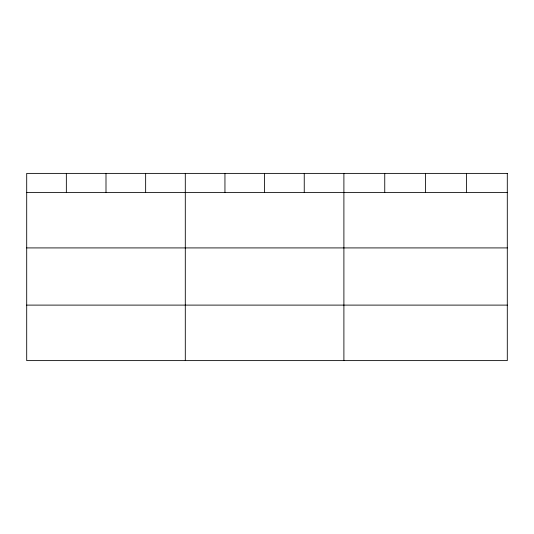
<?xml version="1.0" encoding="UTF-8"?>
<svg xmlns="http://www.w3.org/2000/svg" width="534" height="534" viewBox="0 0 534 534"><rect width="100%" height="100%" fill="white"/><g stroke="black" fill="none" stroke-linecap="round" stroke-linejoin="round"><path stroke-width="0.8" d="M26.7 192.414L507.3 192.414M26.7 247.916L507.3 247.916M26.7 305.108L507.3 305.108M466.449 173.39L466.449 192.414M425.598 173.39L425.598 192.414M384.747 173.39L384.747 192.414M343.896 173.39L343.896 360.61M304.247 173.39L304.247 192.414M264.597 173.39L264.597 192.414M224.947 173.39L224.947 192.414M185.298 173.39L185.298 360.61M145.648 173.39L145.648 192.414M105.999 173.39L105.999 192.414M66.35 173.39L66.35 192.414M507.3 173.39L26.7 173.39L26.7 360.61L507.3 360.61L507.3 173.39"/></g></svg>
